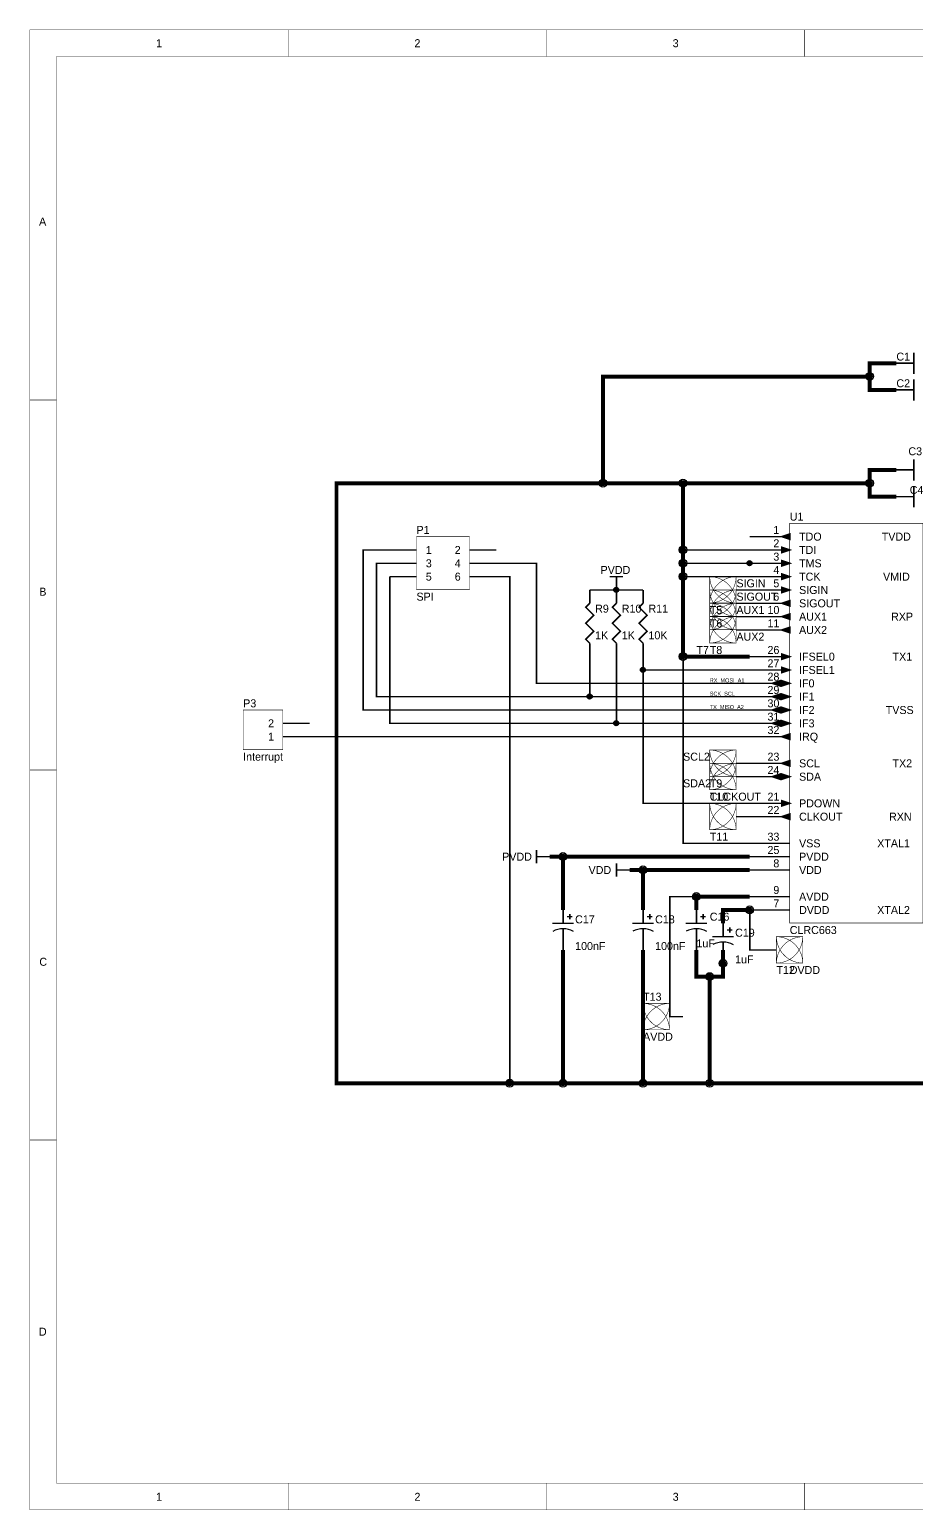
# Model space of a CAD drawing. Header units: millimetres. Extents: x 0 to 15.5, y 0 to 11.1.
# Drawn here: x 0 to 6.65, y 0 to 11.1 of the extents above; entities that cross this region are included whole.
import ezdxf

# ---------------------------------------------------------------- set-up
doc = ezdxf.new("R2010")
doc.units = ezdxf.units.MM
doc.header["$MEASUREMENT"] = 0
doc.layers.add('Sheet', color=255, linetype='Continuous')

msp = doc.modelspace()

# ---------------------------------------------------------------- linework, layer by layer
at = {"layer": 'Sheet'}
for points, const_width in [([(0, 11.1), (15.498, 11.1), (15.498, 0.002), (0, 0.002), (0, 11.1)], 0.0039), ([(1.938, 10.9), (1.938, 11.1)], 0.0039), ([(3.875, 10.9), (3.875, 11.1)], 0.0039), ([(5.812, 10.9), (5.812, 11.1)], 0.0039), ([(0.2, 10.9), (15.298, 10.9), (15.298, 0.202), (0.2, 0.202), (0.2, 10.9)], 0.0039), ([(6.63, 8.52), (6.63, 8.68)], 0.0118), ([(6.5, 8.4), (6.3, 8.4), (6.3, 8.5), (6.3, 8.6), (6.5, 8.6)], 0.0295), ([(6.6, 8.6), (6.5, 8.6)], 0.0118), ([(6.6, 8.6), (6.63, 8.6)], 0.0118), ([(6.2, 8.5), (4.3, 8.5), (4.3, 7.7)], 0.0295), ([(6.2, 8.5), (6.3, 8.5)], 0.0295), ([(6.63, 8.32), (6.63, 8.48)], 0.0118), ([(6.6, 8.4), (6.5, 8.4)], 0.0118), ([(6.6, 8.4), (6.63, 8.4)], 0.0118), ([(0.2, 8.325), (0, 8.325)], 0.0039), ([(6.63, 7.72), (6.63, 7.88)], 0.0118), ([(6.5, 7.6), (6.3, 7.6), (6.3, 7.7), (6.3, 7.8), (6.5, 7.8)], 0.0295), ([(6.6, 7.8), (6.5, 7.8)], 0.0118), ([(6.6, 7.8), (6.63, 7.8)], 0.0118), ([(5.4, 6.4), (4.9, 6.4), (4.9, 7), (4.9, 7.1), (4.9, 7.2), (4.9, 7.7), (4.3, 7.7), (2.3, 7.7), (2.3, 3.2), (3.6, 3.2), (4, 3.2), (4.6, 3.2), (5.1, 3.2), (7.5, 3.2), (8.1, 3.2), (9.9, 3.2), (11.4, 3.2)], 0.0295), ([(6.2, 7.7), (4.9, 7.7)], 0.0295), ([(6.2, 7.7), (6.3, 7.7)], 0.0295), ([(6.63, 7.52), (6.63, 7.68)], 0.0118), ([(6.6, 7.6), (6.5, 7.6)], 0.0118), ([(6.6, 7.6), (6.63, 7.6)], 0.0118), ([(5.7, 7.4), (6.698, 7.4), (6.698, 4.402), (5.7, 4.402), (5.7, 7.4)], 0.0039), ([(2.9, 7.3), (3.298, 7.3), (3.298, 6.902), (2.9, 6.902), (2.9, 7.3)], 0.0039), ([(5.7, 7.3), (5.4, 7.3)], 0.0118), ([(2.7, 7.2), (2.5, 7.2), (2.5, 6), (5.4, 6)], 0.0118), ([(2.9, 7.2), (2.7, 7.2)], 0.0118), ([(3.3, 7.2), (3.5, 7.2)], 0.0118), ([(5.4, 7.2), (4.9, 7.2)], 0.0118), ([(5.7, 7.2), (5.4, 7.2)], 0.0118), ([(5.4, 6.1), (4.2, 6.1), (2.6, 6.1), (2.6, 7.1), (2.7, 7.1)], 0.0118), ([(2.9, 7.1), (2.7, 7.1)], 0.0118), ([(2.9, 7), (2.7, 7)], 0.0118), ([(2.7, 7), (2.7, 5.9), (4.4, 5.9)], 0.0118), ([(3.3, 7.1), (3.5, 7.1)], 0.0118), ([(3.3, 7), (3.5, 7)], 0.0118), ([(5.4, 6.2), (3.8, 6.2), (3.8, 7.1), (3.5, 7.1)], 0.0118), ([(3.5, 7), (3.6, 7), (3.6, 3.2)], 0.0118), ([(4.35, 7), (4.45, 7)], 0.0118), ([(4.4, 6.9), (4.4, 7)], 0.0118), ([(5.5, 7.1), (5.4, 7.1), (4.9, 7.1)], 0.0118), ([(5.4, 7), (4.9, 7)], 0.0118), ([(5.7, 7.1), (5.4, 7.1)], 0.0118), ([(5.7, 7), (5.4, 7)], 0.0118), ([(4.2, 6.8), (4.2, 6.9)], 0.0118), ([(4.4, 6.9), (4.2, 6.9)], 0.0118), ([(4.4, 6.8), (4.4, 6.9)], 0.0118), ([(4.4, 6.9), (4.6, 6.9)], 0.0118), ([(4.6, 6.8), (4.6, 6.9)], 0.0118), ([(5.3, 6.9), (5.4, 6.9)], 0.0118), ([(5.7, 6.9), (5.4, 6.9)], 0.0118), ([(4.2, 6.8), (4.17, 6.77), (4.23, 6.71), (4.17, 6.65), (4.23, 6.59), (4.17, 6.53), (4.2, 6.5)], 0.0118), ([(4.4, 6.8), (4.37, 6.77), (4.43, 6.71), (4.37, 6.65), (4.43, 6.59), (4.37, 6.53), (4.4, 6.5)], 0.0118), ([(4.6, 6.8), (4.57, 6.77), (4.63, 6.71), (4.57, 6.65), (4.63, 6.59), (4.57, 6.53), (4.6, 6.5)], 0.0118), ([(5.3, 6.8), (5.4, 6.8)], 0.0118), ([(5.7, 6.8), (5.4, 6.8)], 0.0118), ([(5.3, 6.7), (5.4, 6.7)], 0.0118), ([(5.7, 6.7), (5.4, 6.7)], 0.0118), ([(5.3, 6.6), (5.4, 6.6)], 0.0118), ([(5.7, 6.6), (5.4, 6.6)], 0.0118), ([(4.2, 6.5), (4.2, 6.4)], 0.0118), ([(4.4, 6.5), (4.4, 6.4)], 0.0118), ([(4.6, 6.5), (4.6, 6.4)], 0.0118), ([(4.2, 6.4), (4.2, 6.1)], 0.0118), ([(4.4, 6.4), (4.4, 5.9), (5.4, 5.9)], 0.0118), ([(4.6, 6.4), (4.6, 6.3), (4.6, 5.3), (5.4, 5.3)], 0.0118), ([(4.9, 6.4), (4.9, 5), (5.4, 5)], 0.0118), ([(5.7, 6.4), (5.4, 6.4)], 0.0118), ([(4.6, 6.3), (5.4, 6.3)], 0.0118), ([(5.7, 6.3), (5.4, 6.3)], 0.0118), ([(5.7, 6.2), (5.4, 6.2)], 0.0118), ([(1.6, 6), (1.898, 6), (1.898, 5.702), (1.6, 5.702), (1.6, 6)], 0.0039), ([(5.7, 6.1), (5.4, 6.1)], 0.0118), ([(5.7, 6), (5.4, 6)], 0.0118), ([(1.9, 5.9), (2.1, 5.9)], 0.0118), ([(5.7, 5.9), (5.4, 5.9)], 0.0118), ([(1.9, 5.8), (2.1, 5.8)], 0.0118), ([(5.4, 5.8), (2.1, 5.8)], 0.0118), ([(5.7, 5.8), (5.4, 5.8)], 0.0118), ([(5.3, 5.6), (5.4, 5.6)], 0.0118), ([(5.7, 5.6), (5.4, 5.6)], 0.0118), ([(0.2, 5.55), (0, 5.55)], 0.0039), ([(5.3, 5.5), (5.4, 5.5)], 0.0118), ([(5.7, 5.5), (5.4, 5.5)], 0.0118), ([(5.7, 5.3), (5.4, 5.3)], 0.0118), ([(5.3, 5.2), (5.4, 5.2)], 0.0118), ([(5.7, 5.2), (5.4, 5.2)], 0.0118), ([(5.7, 5), (5.4, 5)], 0.0118), ([(3.8, 4.95), (3.8, 4.85)], 0.0118), ([(3.9, 4.9), (3.8, 4.9)], 0.0118), ([(5.4, 4.9), (4, 4.9), (3.9, 4.9)], 0.0295), ([(4, 4.5), (4, 4.9)], 0.0295), ([(5.7, 4.9), (5.4, 4.9)], 0.0118), ([(4.4, 4.85), (4.4, 4.75)], 0.0118), ([(4.5, 4.8), (4.4, 4.8)], 0.0118), ([(5.4, 4.8), (4.6, 4.8), (4.5, 4.8)], 0.0295), ([(4.6, 4.5), (4.6, 4.8)], 0.0295), ([(5.7, 4.8), (5.4, 4.8)], 0.0118), ([(5, 4.6), (4.8, 4.6), (4.8, 3.7), (4.9, 3.7)], 0.0118), ([(5, 4.5), (5, 4.6)], 0.0295), ([(5, 4.6), (5.4, 4.6)], 0.0295), ([(5.7, 4.6), (5.4, 4.6)], 0.0118), ([(4, 4.4), (4, 4.5)], 0.0118), ([(4.03, 4.45), (4.07, 4.45)], 0.0118), ([(4.05, 4.43), (4.05, 4.47)], 0.0118), ([(4.6, 4.4), (4.6, 4.5)], 0.0118), ([(4.63, 4.45), (4.67, 4.45)], 0.0118), ([(4.65, 4.43), (4.65, 4.47)], 0.0118), ([(5, 4.4), (5, 4.5)], 0.0118), ([(5.03, 4.45), (5.07, 4.45)], 0.0118), ([(5.05, 4.43), (5.05, 4.47)], 0.0118), ([(5.2, 4.4), (5.2, 4.5), (5.4, 4.5)], 0.0295), ([(5.7, 4.5), (5.4, 4.5)], 0.0118), ([(5.4, 4.5), (5.4, 4.2), (5.5, 4.2)], 0.0118), ([(3.92, 4.4), (4.08, 4.4)], 0.0118), ([(4, 4.36), (4, 4.3)], 0.0118), ([(4.52, 4.4), (4.68, 4.4)], 0.0118), ([(4.6, 4.36), (4.6, 4.3)], 0.0118), ([(4.92, 4.4), (5.08, 4.4)], 0.0118), ([(5, 4.36), (5, 4.3)], 0.0118), ([(5.2, 4.3), (5.2, 4.4)], 0.0118), ([(5.23, 4.35), (5.27, 4.35)], 0.0118), ([(5.25, 4.33), (5.25, 4.37)], 0.0118), ([(4, 4.3), (4, 4.2)], 0.0118), ([(4.6, 4.3), (4.6, 4.2)], 0.0118), ([(5, 4.3), (5, 4.2)], 0.0118), ([(5.12, 4.3), (5.28, 4.3)], 0.0118), ([(5.2, 4.26), (5.2, 4.2)], 0.0118), ([(4, 4.2), (4, 3.2)], 0.0295), ([(4.6, 4.2), (4.6, 3.2)], 0.0295), ([(5, 4.2), (5, 4), (5.1, 4), (5.2, 4), (5.2, 4.1), (5.2, 4.2)], 0.0295), ([(5.2, 4.2), (5.2, 4.1)], 0.0118), ([(5.6, 4.2), (5.5, 4.2)], 0.0118), ([(5.1, 4), (5.1, 3.2)], 0.0295), ([(4.8, 3.7), (4.9, 3.7)], 0.0118), ([(0.2, 2.775), (0, 2.775)], 0.0039), ([(1.938, 0.2), (1.938, 0)], 0.0039), ([(3.875, 0.2), (3.875, 0)], 0.0039), ([(5.812, 0.2), (5.812, 0)], 0.0039)]:
    msp.add_lwpolyline(points, dxfattribs=dict(at, const_width=const_width))
for points, const_width in [([(6.29, 8.5, 1), (6.31, 8.5, 1)], 0.02), ([(4.29, 7.7, 1), (4.31, 7.7, 1)], 0.02), ([(4.89, 7.7, 1), (4.91, 7.7, 1)], 0.02), ([(6.29, 7.7, 1), (6.31, 7.7, 1)], 0.02), ([(4.89, 7.2, 1), (4.91, 7.2, 1)], 0.02), ([(4.89, 7.1, 1), (4.91, 7.1, 1)], 0.02), ([(5.39, 7.1, 1), (5.41, 7.1, 1)], 0.02), ([(4.89, 7, 1), (4.91, 7, 1)], 0.02), ([(5.098, 7), (5.3, 7, 0.414214), (5.1, 6.8), (5.1, 7.002, 0.414214), (5.3, 6.802), (5.098, 6.802, 0.414214), (5.298, 7.002), (5.298, 6.8, 0.414214), (5.098, 7)], 0.0039), ([(4.39, 6.9, 1), (4.41, 6.9, 1)], 0.02), ([(5.098, 6.9), (5.3, 6.9, 0.414214), (5.1, 6.7), (5.1, 6.902, 0.414214), (5.3, 6.702), (5.098, 6.702, 0.414214), (5.298, 6.902), (5.298, 6.7, 0.414214), (5.098, 6.9)], 0.0039), ([(5.098, 6.8), (5.3, 6.8, 0.414214), (5.1, 6.6), (5.1, 6.802, 0.414214), (5.3, 6.602), (5.098, 6.602, 0.414214), (5.298, 6.802), (5.298, 6.6, 0.414214), (5.098, 6.8)], 0.0039), ([(5.098, 6.7), (5.3, 6.7, 0.414214), (5.1, 6.5), (5.1, 6.702, 0.414214), (5.3, 6.502), (5.098, 6.502, 0.414214), (5.298, 6.702), (5.298, 6.5, 0.414214), (5.098, 6.7)], 0.0039), ([(4.89, 6.4, 1), (4.91, 6.4, 1)], 0.02), ([(4.59, 6.3, 1), (4.61, 6.3, 1)], 0.02), ([(4.19, 6.1, 1), (4.21, 6.1, 1)], 0.02), ([(4.39, 5.9, 1), (4.41, 5.9, 1)], 0.02), ([(5.098, 5.7), (5.3, 5.7, 0.414214), (5.1, 5.5), (5.1, 5.702, 0.414214), (5.3, 5.502), (5.098, 5.502, 0.414214), (5.298, 5.702), (5.298, 5.5, 0.414214), (5.098, 5.7)], 0.0039), ([(5.098, 5.6), (5.3, 5.6, 0.414214), (5.1, 5.4), (5.1, 5.602, 0.414214), (5.3, 5.402), (5.098, 5.402, 0.414214), (5.298, 5.602), (5.298, 5.4, 0.414214), (5.098, 5.6)], 0.0039), ([(5.098, 5.3), (5.3, 5.3, 0.414214), (5.1, 5.1), (5.1, 5.302, 0.414214), (5.3, 5.102), (5.098, 5.102, 0.414214), (5.298, 5.302), (5.298, 5.1, 0.414214), (5.098, 5.3)], 0.0039), ([(3.99, 4.9, 1), (4.01, 4.9, 1)], 0.02), ([(4.59, 4.8, 1), (4.61, 4.8, 1)], 0.02), ([(4.99, 4.6, 1), (5.01, 4.6, 1)], 0.02), ([(5.39, 4.5, 1), (5.41, 4.5, 1)], 0.02), ([(5.598, 4.3), (5.8, 4.3, 0.414214), (5.6, 4.1), (5.6, 4.302, 0.414214), (5.8, 4.102), (5.598, 4.102, 0.414214), (5.798, 4.302), (5.798, 4.1, 0.414214), (5.598, 4.3)], 0.0039), ([(5.19, 4.1, 1), (5.21, 4.1, 1)], 0.02), ([(5.09, 4, 1), (5.11, 4, 1)], 0.02), ([(4.598, 3.8), (4.8, 3.8, 0.414214), (4.6, 3.6), (4.6, 3.802, 0.414214), (4.8, 3.602), (4.598, 3.602, 0.414214), (4.798, 3.802), (4.798, 3.6, 0.414214), (4.598, 3.8)], 0.0039), ([(3.59, 3.2, 1), (3.61, 3.2, 1)], 0.02), ([(3.99, 3.2, 1), (4.01, 3.2, 1)], 0.02), ([(4.59, 3.2, 1), (4.61, 3.2, 1)], 0.02), ([(5.09, 3.2, 1), (5.11, 3.2, 1)], 0.02)]:
    msp.add_lwpolyline(points, format="xyb", close=True, dxfattribs=dict(at, const_width=const_width))
at = {"layer": 'Sheet', "const_width": 0.0118}
for points in [[(5.7, 7.28), (5.64, 7.3), (5.7, 7.32), (5.7, 7.28)], [(5.64, 7.3), (5.7, 7.32), (5.7, 7.28), (5.64, 7.3)], [(5.7, 7.2), (5.64, 7.18), (5.64, 7.22), (5.7, 7.2)], [(5.64, 7.22), (5.7, 7.2), (5.64, 7.18), (5.64, 7.22)], [(5.7, 7.1), (5.64, 7.08), (5.64, 7.12), (5.7, 7.1)], [(5.64, 7.12), (5.7, 7.1), (5.64, 7.08), (5.64, 7.12)], [(5.7, 7), (5.64, 6.98), (5.64, 7.02), (5.7, 7)], [(5.64, 7.02), (5.7, 7), (5.64, 6.98), (5.64, 7.02)], [(5.7, 6.9), (5.64, 6.88), (5.64, 6.92), (5.7, 6.9)], [(5.64, 6.92), (5.7, 6.9), (5.64, 6.88), (5.64, 6.92)], [(5.7, 6.78), (5.64, 6.8), (5.7, 6.82), (5.7, 6.78)], [(5.64, 6.8), (5.7, 6.82), (5.7, 6.78), (5.64, 6.8)], [(5.7, 6.68), (5.64, 6.7), (5.7, 6.72), (5.7, 6.68)], [(5.64, 6.7), (5.7, 6.72), (5.7, 6.68), (5.64, 6.7)], [(5.7, 6.58), (5.64, 6.6), (5.7, 6.62), (5.7, 6.58)], [(5.64, 6.6), (5.7, 6.62), (5.7, 6.58), (5.64, 6.6)], [(5.7, 6.4), (5.64, 6.38), (5.64, 6.42), (5.7, 6.4)], [(5.64, 6.42), (5.7, 6.4), (5.64, 6.38), (5.64, 6.42)], [(5.63, 6.18), (5.57, 6.2), (5.63, 6.22), (5.63, 6.18)], [(5.63, 6.22), (5.63, 6.18), (5.57, 6.2), (5.63, 6.22)], [(5.7, 6.3), (5.64, 6.28), (5.64, 6.32), (5.7, 6.3)], [(5.64, 6.32), (5.7, 6.3), (5.64, 6.28), (5.64, 6.32)], [(5.7, 6.2), (5.64, 6.18), (5.64, 6.22), (5.7, 6.2)], [(5.64, 6.22), (5.7, 6.2), (5.64, 6.18), (5.64, 6.22)], [(5.63, 6.08), (5.57, 6.1), (5.63, 6.12), (5.63, 6.08)], [(5.63, 6.12), (5.63, 6.08), (5.57, 6.1), (5.63, 6.12)], [(5.7, 6.1), (5.64, 6.08), (5.64, 6.12), (5.7, 6.1)], [(5.64, 6.12), (5.7, 6.1), (5.64, 6.08), (5.64, 6.12)], [(5.63, 5.98), (5.57, 6), (5.63, 6.02), (5.63, 5.98)], [(5.63, 6.02), (5.63, 5.98), (5.57, 6), (5.63, 6.02)], [(5.7, 6), (5.64, 5.98), (5.64, 6.02), (5.7, 6)], [(5.64, 6.02), (5.7, 6), (5.64, 5.98), (5.64, 6.02)], [(5.63, 5.88), (5.57, 5.9), (5.63, 5.92), (5.63, 5.88)], [(5.63, 5.92), (5.63, 5.88), (5.57, 5.9), (5.63, 5.92)], [(5.7, 5.9), (5.64, 5.88), (5.64, 5.92), (5.7, 5.9)], [(5.64, 5.92), (5.7, 5.9), (5.64, 5.88), (5.64, 5.92)], [(5.7, 5.78), (5.64, 5.8), (5.7, 5.82), (5.7, 5.78)], [(5.64, 5.8), (5.7, 5.82), (5.7, 5.78), (5.64, 5.8)], [(5.7, 5.58), (5.64, 5.6), (5.7, 5.62), (5.7, 5.58)], [(5.64, 5.6), (5.7, 5.62), (5.7, 5.58), (5.64, 5.6)], [(5.63, 5.48), (5.57, 5.5), (5.63, 5.52), (5.63, 5.48)], [(5.63, 5.52), (5.63, 5.48), (5.57, 5.5), (5.63, 5.52)], [(5.7, 5.5), (5.64, 5.48), (5.64, 5.52), (5.7, 5.5)], [(5.64, 5.52), (5.7, 5.5), (5.64, 5.48), (5.64, 5.52)], [(5.7, 5.18), (5.64, 5.2), (5.7, 5.22), (5.7, 5.18)], [(5.64, 5.2), (5.7, 5.22), (5.7, 5.18), (5.64, 5.2)], [(5.7, 5.3), (5.64, 5.28), (5.64, 5.32), (5.7, 5.3)], [(5.64, 5.32), (5.7, 5.3), (5.64, 5.28), (5.64, 5.32)]]:
    msp.add_lwpolyline(points, close=True, dxfattribs=at)
at = {"layer": 'Sheet'}
for centre, start, end in [((3.999, 4.201), 89.7158, 118.8986), ((3.999, 4.201), 60.6053, 89.7158), ((4.599, 4.201), 89.6892, 118.8753), ((4.599, 4.201), 60.5822, 89.6892), ((4.999, 4.201), 89.6965, 118.8817), ((4.999, 4.201), 60.5886, 89.6965), ((5.199, 4.101), 89.7001, 118.8833), ((5.199, 4.101), 60.5932, 89.7001)]:
    msp.add_arc(centre, 0.159, start, end, dxfattribs=at)
for centre, major_axis, ratio in [((6.299, 8.501), (0, 0.0292), 0.999962), ((6.299, 8.501), (0, 0.0292), 0.999962), ((6.299, 8.501), (0, 0.0191), 0.999963), ((6.299, 8.501), (0, 0.0191), 0.999963), ((4.299, 7.701), (0, 0.0292), 0.999966), ((4.299, 7.701), (0, 0.0292), 0.999966), ((4.299, 7.701), (0, 0.0192), 0.997239), ((4.299, 7.701), (0, 0.0192), 0.997239), ((4.899, 7.701), (0, 0.0292), 0.999966), ((4.899, 7.701), (0, 0.0292), 0.999966), ((4.899, 7.701), (0, 0.0192), 0.999958), ((4.899, 7.701), (0, 0.0192), 0.999958), ((6.299, 7.701), (0, 0.0292), 0.999966), ((6.299, 7.701), (0, 0.0292), 0.999966), ((6.299, 7.701), (0, 0.0192), 0.99725), ((6.299, 7.701), (0, 0.0192), 0.99725), ((4.899, 7.201), (0, 0.0292), 0.999959), ((4.899, 7.201), (0, 0.0292), 0.999959), ((4.899, 7.201), (0, 0.0192), 0.999958), ((4.899, 7.201), (0, 0.0192), 0.999958), ((4.899, 7.101), (0, 0.0292), 0.999966), ((4.899, 7.101), (0, 0.0292), 0.999966), ((4.899, 7.101), (0.0192, 0), 0.997323), ((4.899, 7.101), (0.0192, 0), 0.997323), ((5.399, 7.101), (0, 0.0191), 0.999958), ((5.399, 7.101), (0, 0.0191), 0.999958), ((5.399, 7.101), (0, 0.0191), 0.999958), ((5.399, 7.101), (0, 0.0191), 0.999958), ((5.399, 7.101), (0, 0.0191), 0.999958), ((4.899, 7.001), (0, 0.0292), 0.998179), ((4.899, 7.001), (0, 0.0292), 0.998179), ((4.899, 7.001), (0, 0.0192), 0.999958), ((4.899, 7.001), (0, 0.0192), 0.999958), ((4.399, 6.901), (0.0192, 0), 0.997323), ((4.399, 6.901), (0.0192, 0), 0.997323), ((4.399, 6.901), (0.0192, 0), 0.997323), ((4.399, 6.901), (0.0192, 0), 0.997323), ((4.399, 6.901), (0.0192, 0), 0.997323), ((4.399, 6.901), (0.0192, 0), 0.997323), ((4.399, 6.901), (0.0192, 0), 0.997323), ((4.399, 6.901), (0.0192, 0), 0.997323), ((4.399, 6.901), (0.0192, 0), 0.997323), ((4.899, 6.401), (0, 0.0292), 0.999966), ((4.899, 6.401), (0, 0.0292), 0.999966), ((4.899, 6.401), (0.0192, 0), 0.997323), ((4.899, 6.401), (0.0192, 0), 0.997323), ((4.599, 6.301), (0, 0.0192), 0.997239), ((4.599, 6.301), (0, 0.0192), 0.997239), ((4.599, 6.301), (0, 0.0192), 0.997239), ((4.599, 6.301), (0, 0.0192), 0.997239), ((4.199, 6.101), (0.0192, 0), 0.997323), ((4.199, 6.101), (0.0192, 0), 0.997323), ((4.199, 6.101), (0.0192, 0), 0.997323), ((4.199, 6.101), (0.0192, 0), 0.997323), ((4.399, 5.901), (0.0192, 0), 0.997323), ((4.399, 5.901), (0.0192, 0), 0.997323), ((4.399, 5.901), (0.0192, 0), 0.997323), ((4.399, 5.901), (0.0192, 0), 0.997323), ((3.999, 4.901), (0, 0.0292), 0.999959), ((3.999, 4.901), (0, 0.0292), 0.999959), ((3.999, 4.901), (0.0192, 0), 0.997312), ((3.999, 4.901), (0.0192, 0), 0.997312), ((4.599, 4.801), (0, 0.0292), 0.999959), ((4.599, 4.801), (0, 0.0292), 0.999959), ((4.599, 4.801), (0, 0.0192), 0.99725), ((4.599, 4.801), (0, 0.0192), 0.99725), ((4.999, 4.601), (0, 0.0292), 0.999959), ((4.999, 4.601), (0, 0.0292), 0.999959), ((4.999, 4.601), (0, 0.0292), 0.999959), ((4.999, 4.601), (0, 0.0192), 0.997239), ((4.999, 4.601), (0, 0.0192), 0.997239), ((4.999, 4.601), (0, 0.0192), 0.997239), ((5.399, 4.501), (0, 0.0292), 0.999966), ((5.399, 4.501), (0, 0.0292), 0.999966), ((5.399, 4.501), (0, 0.0292), 0.999966), ((5.399, 4.501), (0, 0.0292), 0.999966), ((5.399, 4.501), (0, 0.0191), 0.999958), ((5.399, 4.501), (0, 0.0191), 0.999958), ((5.399, 4.501), (0, 0.0191), 0.999958), ((5.199, 4.101), (0, 0.0292), 0.998186), ((5.199, 4.101), (0, 0.0292), 0.998186), ((5.199, 4.101), (0, 0.0292), 0.998186), ((5.199, 4.101), (0, 0.0192), 0.997239), ((5.199, 4.101), (0, 0.0192), 0.997239), ((5.099, 4.001), (0.0292, 0), 0.998254), ((5.099, 4.001), (0.0292, 0), 0.998254), ((5.099, 4.001), (0.0192, 0), 0.997333), ((5.099, 4.001), (0.0192, 0), 0.997333), ((3.599, 3.201), (0, 0.0292), 0.999959), ((3.599, 3.201), (0, 0.0292), 0.999959), ((3.999, 3.201), (0, 0.0292), 0.999959), ((3.999, 3.201), (0, 0.0292), 0.999959), ((4.599, 3.201), (0, 0.0292), 0.999959), ((4.599, 3.201), (0, 0.0292), 0.999959), ((5.099, 3.201), (0.0292, 0), 0.998254), ((5.099, 3.201), (0.0292, 0), 0.998254), ((3.599, 3.201), (0, 0.0191), 0.999948), ((3.599, 3.201), (0, 0.0191), 0.999948), ((3.999, 3.201), (0.0192, 0), 0.997323), ((3.999, 3.201), (0.0192, 0), 0.997323), ((4.599, 3.201), (0, 0.0191), 0.999948), ((4.599, 3.201), (0, 0.0191), 0.999948), ((5.099, 3.201), (0.0192, 0), 0.997333), ((5.099, 3.201), (0.0192, 0), 0.997333)]:
    msp.add_ellipse(centre, major_axis=major_axis, ratio=ratio, dxfattribs=at)
for points in [[(5.702, 7.323), (5.634, 7.3), (5.702, 7.277)], [(5.638, 7.177), (5.706, 7.2), (5.638, 7.223)], [(5.638, 7.077), (5.706, 7.1), (5.638, 7.123)], [(5.638, 6.977), (5.706, 7), (5.638, 7.023)], [(5.638, 6.877), (5.706, 6.9), (5.638, 6.923)], [(5.702, 6.823), (5.634, 6.8), (5.702, 6.777)], [(5.702, 6.723), (5.634, 6.7), (5.702, 6.677)], [(5.702, 6.623), (5.634, 6.6), (5.702, 6.577)], [(5.638, 6.377), (5.706, 6.4), (5.638, 6.423)], [(5.632, 6.223), (5.564, 6.2), (5.632, 6.177)], [(5.638, 6.277), (5.706, 6.3), (5.638, 6.323)], [(5.638, 6.177), (5.706, 6.2), (5.638, 6.223)], [(5.632, 6.123), (5.564, 6.1), (5.632, 6.077)], [(5.638, 6.077), (5.706, 6.1), (5.638, 6.123)], [(5.632, 6.023), (5.564, 6), (5.632, 5.977)], [(5.638, 5.977), (5.706, 6), (5.638, 6.023)], [(5.632, 5.923), (5.564, 5.9), (5.632, 5.877)], [(5.638, 5.877), (5.706, 5.9), (5.638, 5.923)], [(5.702, 5.823), (5.634, 5.8), (5.702, 5.777)], [(5.702, 5.623), (5.634, 5.6), (5.702, 5.577)], [(5.632, 5.523), (5.564, 5.5), (5.632, 5.477)], [(5.638, 5.477), (5.706, 5.5), (5.638, 5.523)], [(5.702, 5.223), (5.634, 5.2), (5.702, 5.177)], [(5.638, 5.277), (5.706, 5.3), (5.638, 5.323)]]:
    msp.add_solid(points, dxfattribs=at)

# ---------------------------------------------------------------- texts
for s, height, p in [('1', 0.06, (0.947, 10.97)), ('2', 0.06, (2.885, 10.97)), ('3', 0.06, (4.822, 10.97)), ('A', 0.06, (0.069, 9.633)), ('C1', 0.06, (6.5, 8.62)), ('C2', 0.06, (6.5, 8.42)), ('C3', 0.06, (6.59, 7.91)), ('C4', 0.06, (6.6, 7.62)), ('U1', 0.06, (5.7, 7.42)), ('P1', 0.06, (2.9, 7.32)), ('1', 0.06, (5.577, 7.32)), ('TDO', 0.06, (5.77, 7.27)), ('TVDD', 0.06, (6.39, 7.27)), ('1', 0.06, (2.97, 7.17)), ('2', 0.06, (3.187, 7.17)), ('2', 0.06, (5.577, 7.22)), ('TDI', 0.06, (5.77, 7.17)), ('3', 0.06, (2.97, 7.07)), ('4', 0.06, (3.187, 7.07)), ('3', 0.06, (5.577, 7.12)), ('TMS', 0.06, (5.77, 7.07)), ('5', 0.06, (2.97, 6.97)), ('6', 0.06, (3.187, 6.97)), ('PVDD', 0.06, (4.281, 7.02)), ('4', 0.06, (5.577, 7.02)), ('TCK', 0.06, (5.77, 6.97)), ('VMID', 0.06, (6.4, 6.97)), ('B', 0.06, (0.071, 6.857)), ('SIGIN', 0.06, (5.3, 6.92)), ('5', 0.06, (5.577, 6.92)), ('SIGIN', 0.06, (5.77, 6.87)), ('SPI', 0.06, (2.9, 6.82)), ('R9', 0.06, (4.24, 6.73)), ('R10', 0.06, (4.44, 6.73)), ('R11', 0.06, (4.64, 6.73)), ('T5', 0.06, (5.1, 6.72)), ('AUX1', 0.06, (5.3, 6.72)), ('SIGOUT', 0.06, (5.3, 6.82)), ('10', 0.06, (5.533, 6.72)), ('6', 0.06, (5.577, 6.82)), ('SIGOUT', 0.06, (5.77, 6.77)), ('T6', 0.06, (5.1, 6.62)), ('11', 0.06, (5.533, 6.62)), ('AUX1', 0.06, (5.77, 6.67)), ('RXP', 0.06, (6.46, 6.67)), ('1K', 0.06, (4.24, 6.53)), ('1K', 0.06, (4.44, 6.53)), ('10K', 0.06, (4.64, 6.53)), ('AUX2', 0.06, (5.3, 6.52)), ('AUX2', 0.06, (5.77, 6.57)), ('T7', 0.06, (5, 6.42)), ('T8', 0.06, (5.1, 6.42)), ('26', 0.06, (5.533, 6.42)), ('27', 0.06, (5.533, 6.32)), ('IFSEL0', 0.06, (5.77, 6.37)), ('IFSEL1', 0.06, (5.77, 6.27)), ('TX1', 0.06, (6.471, 6.37)), ('RX_MOSI_A1', 0.03, (5.1, 6.207)), ('28', 0.06, (5.533, 6.22)), ('IF0', 0.06, (5.77, 6.17)), ('SCK_SCL', 0.03, (5.1, 6.107)), ('29', 0.06, (5.533, 6.12)), ('IF1', 0.06, (5.77, 6.07)), ('P3', 0.06, (1.6, 6.02)), ('TX_MISO_A2', 0.03, (5.1, 6.007)), ('30', 0.06, (5.533, 6.02)), ('IF2', 0.06, (5.77, 5.97)), ('TVSS', 0.06, (6.42, 5.97)), ('2', 0.06, (1.787, 5.87)), ('31', 0.06, (5.533, 5.92)), ('IF3', 0.06, (5.77, 5.87)), ('1', 0.06, (1.787, 5.77)), ('32', 0.06, (5.533, 5.82)), ('IRQ', 0.06, (5.77, 5.77)), ('Interrupt', 0.06, (1.6, 5.62)), ('SCL2', 0.06, (4.9, 5.62)), ('23', 0.06, (5.533, 5.62)), ('24', 0.06, (5.533, 5.52)), ('SCL', 0.06, (5.77, 5.57)), ('TX2', 0.06, (6.471, 5.57)), ('SDA2', 0.06, (4.9, 5.42)), ('T9', 0.06, (5.1, 5.42)), ('SDA', 0.06, (5.77, 5.47)), ('T10', 0.06, (5.1, 5.32)), ('CLCKOUT', 0.06, (5.1, 5.32)), ('21', 0.06, (5.533, 5.32)), ('PDOWN', 0.06, (5.77, 5.27)), ('22', 0.06, (5.533, 5.22)), ('CLKOUT', 0.06, (5.77, 5.17)), ('RXN', 0.06, (6.445, 5.17)), ('T11', 0.06, (5.1, 5.02)), ('33', 0.06, (5.533, 5.02)), ('VSS', 0.06, (5.77, 4.97)), ('XTAL1', 0.06, (6.356, 4.97)), ('PVDD', 0.06, (3.543, 4.87)), ('25', 0.06, (5.533, 4.92)), ('PVDD', 0.06, (5.77, 4.87)), ('VDD', 0.06, (4.191, 4.77)), ('8', 0.06, (5.577, 4.82)), ('VDD', 0.06, (5.77, 4.77)), ('9', 0.06, (5.577, 4.62)), ('7', 0.06, (5.577, 4.52)), ('AVDD', 0.06, (5.77, 4.57)), ('C17', 0.06, (4.09, 4.4)), ('C18', 0.06, (4.69, 4.4)), ('C16', 0.06, (5.1, 4.42)), ('DVDD', 0.06, (5.77, 4.47)), ('XTAL2', 0.06, (6.356, 4.47)), ('C19', 0.06, (5.29, 4.3)), ('CLRC663', 0.06, (5.7, 4.32)), ('100nF', 0.06, (4.09, 4.2)), ('100nF', 0.06, (4.69, 4.2)), ('1uF', 0.06, (5, 4.22)), ('C', 0.06, (0.071, 4.082)), ('1uF', 0.06, (5.29, 4.1)), ('T12', 0.06, (5.6, 4.02)), ('DVDD', 0.06, (5.7, 4.02)), ('T13', 0.06, (4.6, 3.82)), ('AVDD', 0.06, (4.6, 3.52)), ('D', 0.06, (0.068, 1.308)), ('1', 0.06, (0.947, 0.07)), ('2', 0.06, (2.885, 0.07)), ('3', 0.06, (4.822, 0.07))]:
    msp.add_text(s, height=height, dxfattribs=at).set_placement(p)

doc.saveas('drawing.dxf')
